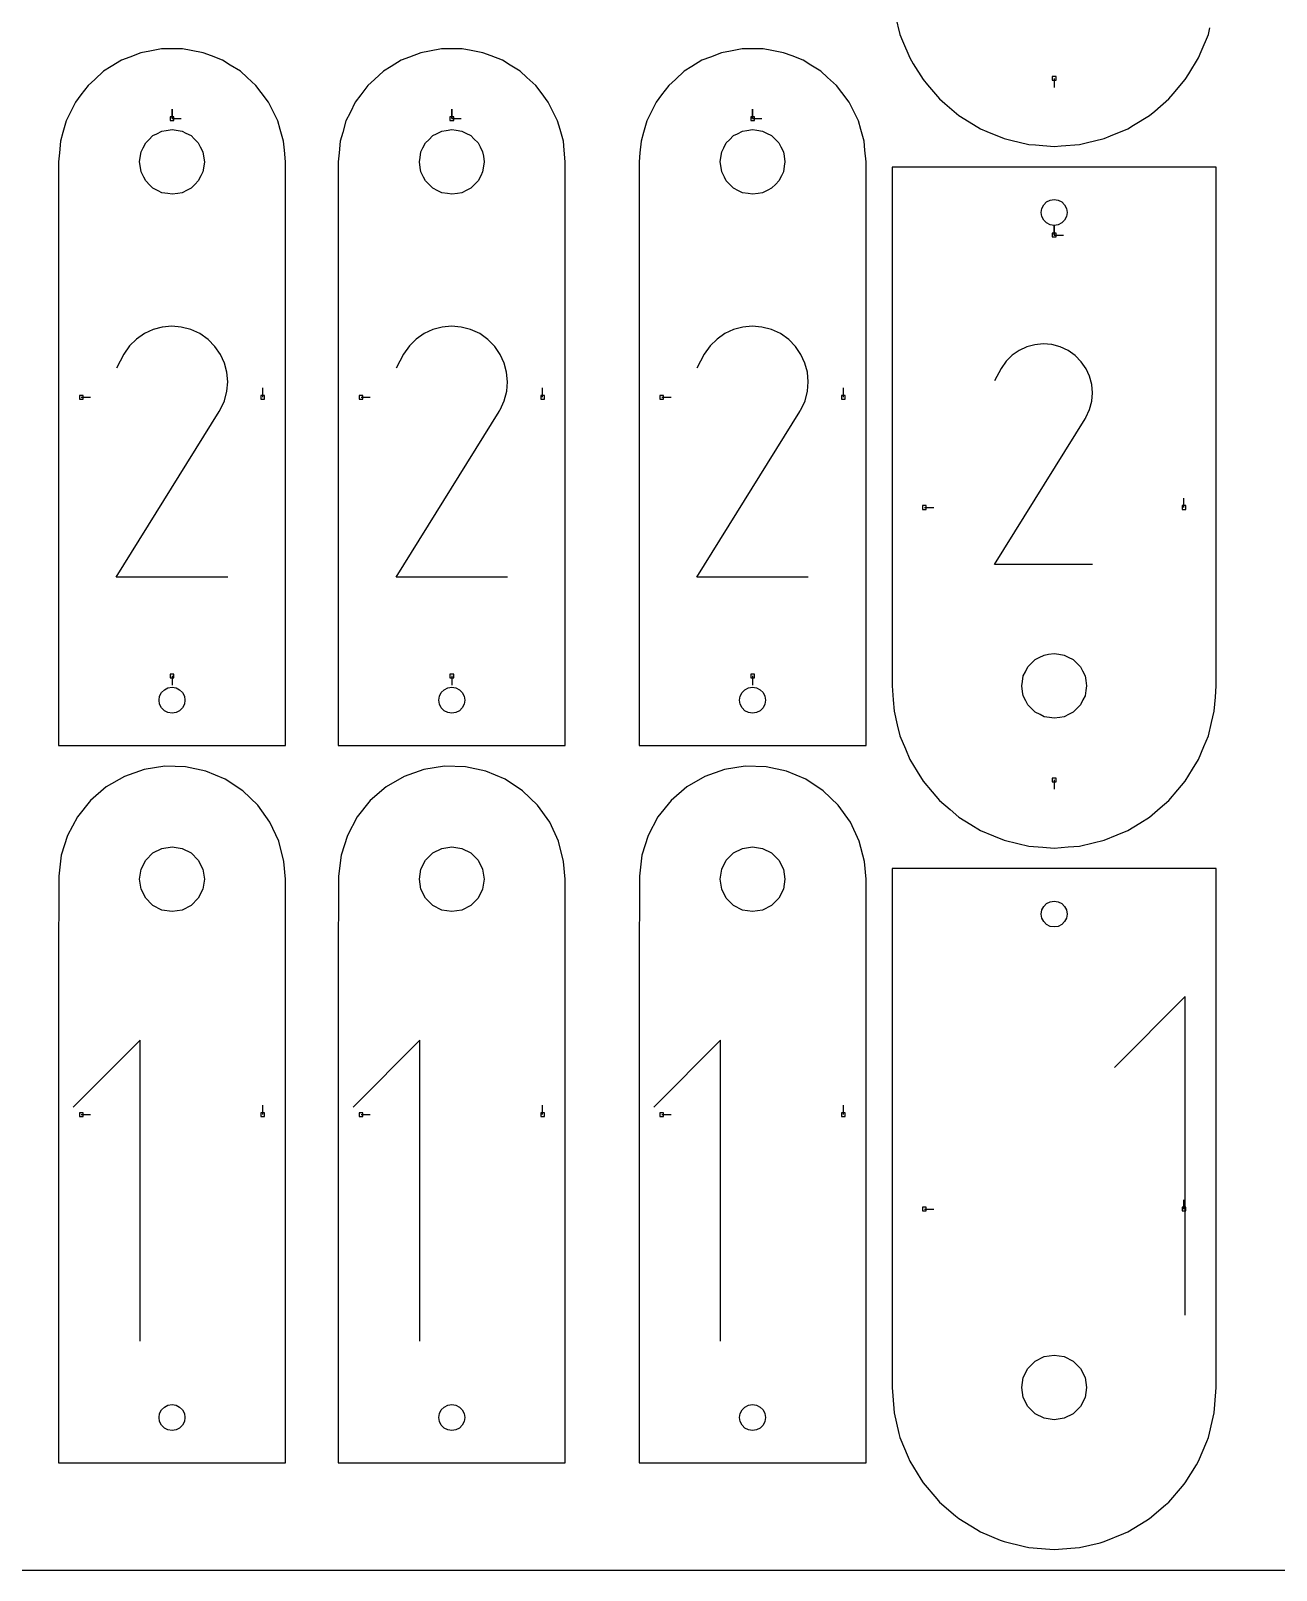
# Model space of a CAD drawing. Extents: x 0 to 800, y 0 to 1000.
# Drawn here: x 386.2 to 578.2, y 0 to 237.4 of the extents above; entities that cross this region are included whole.
import ezdxf

# ---------------------------------------------------------------- set-up
doc = ezdxf.new("R2010")
doc.units = 0
doc.header["$MEASUREMENT"] = 0
for name, color, linetype in [('annotation', 7, 'Continuous'), ('boundary', 7, 'Continuous'), ('frame', 7, 'Continuous'), ('hole', 7, 'Continuous')]:
    doc.layers.add(name, color=color, linetype=linetype)

msp = doc.modelspace()

# ---------------------------------------------------------------- linework, layer by layer
at = {"layer": 'annotation', "color": 1}
for p, q in [((543.965114, 230.028972), (543.965114, 228.600222)), ((407.934133, 223.827314), (407.934133, 225.256064)), ((407.934133, 223.827314), (407.934133, 225.256064)), ((407.934133, 225.256064), (407.934133, 223.827314)), ((407.934133, 223.827314), (409.362883, 223.827314)), ((451.082099, 223.827314), (451.082099, 225.256064)), ((451.082099, 223.827314), (451.082099, 225.256064)), ((451.082099, 225.256064), (451.082099, 223.827314)), ((451.082099, 223.827314), (452.510849, 223.827314)), ((497.456081, 223.827314), (497.456081, 225.256064)), ((497.456081, 223.827314), (497.456081, 225.256064)), ((497.456081, 225.256064), (497.456081, 223.827314)), ((497.456081, 223.827314), (498.884831, 223.827314)), ((543.965114, 205.853972), (543.965114, 207.282722)), ((543.965114, 205.853972), (543.965114, 207.282722)), ((543.965114, 207.282722), (543.965114, 205.853972)), ((543.965114, 205.853972), (545.393864, 205.853972)), ((403.681606, 190.671452), (402.461604, 189.830171)), ((405.015098, 191.286055), (403.681606, 190.671452)), ((406.429419, 191.665494), (405.015098, 191.286055)), ((407.891911, 191.801285), (406.429419, 191.665494)), ((409.369914, 191.684945), (407.891911, 191.801285)), ((410.83077, 191.307988), (409.369914, 191.684945)), ((412.241817, 190.66193), (410.83077, 191.307988)), ((413.503848, 189.765767), (412.241817, 190.66193)), ((412.241817, 190.66193), (412.241817, 190.66193)), ((446.829572, 190.671452), (445.60957, 189.830171)), ((448.163064, 191.286055), (446.829572, 190.671452)), ((449.577385, 191.665494), (448.163064, 191.286055)), ((451.039877, 191.801285), (449.577385, 191.665494)), ((452.51788, 191.684945), (451.039877, 191.801285)), ((453.978736, 191.307988), (452.51788, 191.684945)), ((455.389783, 190.66193), (453.978736, 191.307988)), ((456.651814, 189.765767), (455.389783, 190.66193)), ((455.389783, 190.66193), (455.389783, 190.66193)), ((493.203554, 190.671452), (491.983552, 189.830171)), ((494.537046, 191.286055), (493.203554, 190.671452)), ((495.951367, 191.665494), (494.537046, 191.286055)), ((497.413859, 191.801285), (495.951367, 191.665494)), ((498.891862, 191.684945), (497.413859, 191.801285)), ((500.352718, 191.307988), (498.891862, 191.684945)), ((501.763765, 190.66193), (500.352718, 191.307988)), ((503.025796, 189.765767), (501.763765, 190.66193)), ((501.763765, 190.66193), (501.763765, 190.66193)), ((401.387751, 188.770694), (400.492705, 187.501506)), ((402.461604, 189.830171), (401.387751, 188.770694)), ((414.559043, 188.690376), (413.503848, 189.765767)), ((415.398019, 187.468717), (414.559043, 188.690376)), ((444.535717, 188.770694), (443.640671, 187.501506)), ((445.60957, 189.830171), (444.535717, 188.770694)), ((457.707009, 188.690376), (456.651814, 189.765767)), ((458.545985, 187.468717), (457.707009, 188.690376)), ((490.909699, 188.770694), (490.014653, 187.501506)), ((491.983552, 189.830171), (490.909699, 188.770694)), ((504.080991, 188.690376), (503.025796, 189.765767)), ((504.919967, 187.468717), (504.080991, 188.690376)), ((538.583459, 188.074897), (537.510247, 187.334838)), ((539.756506, 188.615551), (538.583459, 188.074897)), ((541.000657, 188.949336), (539.756506, 188.615551)), ((542.287183, 189.068789), (541.000657, 188.949336)), ((543.587354, 188.966446), (542.287183, 189.068789)), ((544.87244, 188.634845), (543.587354, 188.966446)), ((546.113712, 188.06652), (544.87244, 188.634845)), ((547.223896, 187.278183), (546.113712, 188.06652)), ((546.113712, 188.06652), (546.113712, 188.06652)), ((400.492705, 187.501506), (399.364849, 185.337962)), ((416.011394, 186.133748), (415.398019, 187.468717)), ((416.389785, 184.718429), (416.011394, 186.133748)), ((443.640671, 187.501506), (442.512815, 185.337962)), ((459.15936, 186.133748), (458.545985, 187.468717)), ((459.537751, 184.718429), (459.15936, 186.133748)), ((490.014653, 187.501506), (488.886797, 185.337962)), ((505.533342, 186.133748), (504.919967, 187.468717)), ((505.911733, 184.718429), (505.533342, 186.133748)), ((535.778245, 185.286356), (534.786091, 183.383128)), ((536.565599, 186.402836), (535.778245, 185.286356)), ((537.510247, 187.334838), (536.565599, 186.402836)), ((548.15213, 186.332182), (547.223896, 187.278183)), ((548.890161, 185.257512), (548.15213, 186.332182)), ((549.429735, 184.083166), (548.890161, 185.257512)), ((416.523809, 183.255717), (416.389785, 184.718429)), ((416.404085, 181.778572), (416.523809, 183.255717)), ((459.671775, 183.255717), (459.537751, 184.718429)), ((459.552051, 181.778572), (459.671775, 183.255717)), ((506.045757, 183.255717), (505.911733, 184.718429)), ((505.926033, 181.778572), (506.045757, 183.255717)), ((549.762599, 182.838137), (549.429735, 184.083166)), ((549.880497, 181.551418), (549.762599, 182.838137)), ((393.934132, 180.857178), (395.362882, 180.857177)), ((416.021229, 180.319953), (416.404085, 181.778572)), ((421.934134, 180.857178), (421.934134, 182.285928)), ((437.082098, 180.857178), (438.510848, 180.857177)), ((459.169195, 180.319953), (459.552051, 181.778572)), ((465.0821, 180.857178), (465.0821, 182.285928)), ((483.45608, 180.857178), (484.88483, 180.857177)), ((505.543177, 180.319953), (505.926033, 181.778572)), ((511.456082, 180.857178), (511.456082, 182.285928)), ((549.775178, 180.252002), (549.880497, 181.551418)), ((399.340594, 153.124924), (415.213052, 178.677545)), ((415.213052, 178.677545), (415.232027, 178.701025)), ((415.213052, 178.677545), (415.213052, 178.677545)), ((415.232027, 178.701025), (415.250223, 178.724704)), ((415.250223, 178.724704), (415.267761, 178.748783)), ((415.267761, 178.748783), (415.284759, 178.77346)), ((415.284759, 178.77346), (415.301338, 178.798936)), ((415.301338, 178.798936), (415.317618, 178.82541)), ((415.317618, 178.82541), (415.333718, 178.853082)), ((415.333718, 178.853082), (415.349758, 178.882152)), ((415.349758, 178.882152), (415.365859, 178.912818)), ((415.365859, 178.912818), (416.021229, 180.319953)), ((415.365859, 178.912818), (415.365859, 178.912818)), ((442.48856, 153.124924), (458.361018, 178.677545)), ((458.361018, 178.677545), (458.379993, 178.701025)), ((458.361018, 178.677545), (458.361018, 178.677545)), ((458.379993, 178.701025), (458.398189, 178.724704)), ((458.398189, 178.724704), (458.415727, 178.748783)), ((458.415727, 178.748783), (458.432725, 178.77346)), ((458.432725, 178.77346), (458.449304, 178.798936)), ((458.449304, 178.798936), (458.465584, 178.82541)), ((458.465584, 178.82541), (458.481684, 178.853082)), ((458.481684, 178.853082), (458.497724, 178.882152)), ((458.497724, 178.882152), (458.513825, 178.912818)), ((458.513825, 178.912818), (459.169195, 180.319953)), ((458.513825, 178.912818), (458.513825, 178.912818)), ((488.862542, 153.124924), (504.735, 178.677545)), ((504.735, 178.677545), (504.753975, 178.701025)), ((504.735, 178.677545), (504.735, 178.677545)), ((504.753975, 178.701025), (504.772171, 178.724704)), ((504.772171, 178.724704), (504.789709, 178.748783)), ((504.789709, 178.748783), (504.806707, 178.77346)), ((504.806707, 178.77346), (504.823286, 178.798936)), ((504.823286, 178.798936), (504.839566, 178.82541)), ((504.839566, 178.82541), (504.855666, 178.853082)), ((504.855666, 178.853082), (504.871706, 178.882152)), ((504.871706, 178.882152), (504.887807, 178.912818)), ((504.887807, 178.912818), (505.543177, 180.319953)), ((504.887807, 178.912818), (504.887807, 178.912818)), ((548.861871, 177.731053), (549.438387, 178.968883)), ((549.438387, 178.968883), (549.775178, 180.252002)), ((534.764754, 155.045941), (548.72745, 177.524088)), ((548.72745, 177.524088), (548.744142, 177.544743)), ((548.72745, 177.524088), (548.72745, 177.524088)), ((548.744142, 177.544743), (548.760148, 177.565573)), ((548.760148, 177.565573), (548.775576, 177.586754)), ((548.775576, 177.586754), (548.790529, 177.608463)), ((548.790529, 177.608463), (548.805113, 177.630873)), ((548.805113, 177.630873), (548.819434, 177.654162)), ((548.819434, 177.654162), (548.833597, 177.678505)), ((548.833597, 177.678505), (548.847708, 177.704077)), ((548.847708, 177.704077), (548.861871, 177.731053)), ((548.861871, 177.731053), (548.861871, 177.731053)), ((523.965113, 163.853973), (525.393863, 163.853973)), ((563.965115, 163.853973), (563.965115, 165.282723)), ((549.875361, 155.045941), (534.764754, 155.045941)), ((416.51797, 153.124924), (399.340594, 153.124924)), ((459.665936, 153.124924), (442.48856, 153.124924)), ((506.039918, 153.124924), (488.862542, 153.124924)), ((407.934133, 137.887041), (407.934133, 136.458291)), ((451.082099, 137.887041), (451.082099, 136.458291)), ((497.456081, 137.887041), (497.456081, 136.458291)), ((543.965114, 121.853973), (543.965114, 120.425223)), ((564.190364, 88.455376), (553.264821, 77.526751)), ((564.190364, 39.310463), (564.190364, 88.455376)), ((403.016668, 81.712209), (392.6986, 71.39123)), ((403.016668, 35.299821), (403.016668, 81.712209)), ((446.164634, 81.712209), (435.846566, 71.39123)), ((446.164634, 35.299821), (446.164634, 81.712209)), ((492.538616, 81.712209), (482.220548, 71.39123)), ((492.538616, 35.299821), (492.538616, 81.712209)), ((421.934134, 70.256837), (421.934134, 71.685586)), ((465.0821, 70.256837), (465.0821, 71.685586)), ((511.456082, 70.256837), (511.456082, 71.685586)), ((393.934132, 70.256837), (395.362882, 70.256836)), ((437.082098, 70.256837), (438.510848, 70.256836)), ((483.45608, 70.256837), (484.88483, 70.256836)), ((563.965115, 55.678974), (563.965115, 57.107724)), ((523.965113, 55.678974), (525.393863, 55.678974))]:
    msp.add_line(p, q, dxfattribs=at)
at = {"layer": 'boundary', "color": 5}
for p, q in [((519.52017, 239.588176), (520.188702, 236.803548)), ((567.741527, 236.803548), (567.988792, 237.833479)), ((520.188702, 236.803548), (520.594039, 235.824976)), ((520.594039, 235.824976), (521.689951, 233.179208)), ((566.645615, 234.15778), (567.741527, 236.803548)), ((400.133712, 232.80986), (398.568671, 231.840827)), ((401.428579, 233.311493), (400.133712, 232.80986)), ((403.14503, 233.976449), (401.428579, 233.311493)), ((404.510025, 234.231611), (403.14503, 233.976449)), ((406.319437, 234.569848), (404.510025, 234.231611)), ((407.708076, 234.569848), (406.319437, 234.569848)), ((409.54883, 234.569848), (407.708076, 234.569848)), ((410.913825, 234.314686), (409.54883, 234.569848)), ((412.723237, 233.976449), (410.913825, 234.314686)), ((414.018103, 233.474816), (412.723237, 233.976449)), ((415.734555, 232.80986), (414.018103, 233.474816)), ((416.9152, 232.078835), (415.734555, 232.80986)), ((443.281678, 232.80986), (441.716637, 231.840827)), ((444.576545, 233.311493), (443.281678, 232.80986)), ((446.292996, 233.976449), (444.576545, 233.311493)), ((447.657991, 234.231611), (446.292996, 233.976449)), ((449.467403, 234.569848), (447.657991, 234.231611)), ((450.856042, 234.569848), (449.467403, 234.569848)), ((452.696796, 234.569848), (450.856042, 234.569848)), ((454.061791, 234.314686), (452.696796, 234.569848)), ((455.871203, 233.976449), (454.061791, 234.314686)), ((457.166069, 233.474816), (455.871203, 233.976449)), ((458.882521, 232.80986), (457.166069, 233.474816)), ((460.063166, 232.078835), (458.882521, 232.80986)), ((489.65566, 232.80986), (488.090619, 231.840827)), ((490.950527, 233.311493), (489.65566, 232.80986)), ((492.666978, 233.976449), (490.950527, 233.311493)), ((494.031973, 234.231611), (492.666978, 233.976449)), ((495.841385, 234.569848), (494.031973, 234.231611)), ((497.230024, 234.569848), (495.841385, 234.569848)), ((499.070778, 234.569848), (497.230024, 234.569848)), ((500.435773, 234.314686), (499.070778, 234.569848)), ((502.245185, 233.976449), (500.435773, 234.314686)), ((503.540051, 233.474816), (502.245185, 233.976449)), ((505.256503, 232.80986), (503.540051, 233.474816)), ((506.437148, 232.078835), (505.256503, 232.80986)), ((521.689951, 233.179208), (522.243381, 232.276094)), ((564.743971, 230.737456), (566.240278, 233.179208)), ((566.240278, 233.179208), (566.645615, 234.15778)), ((397.388027, 231.109803), (396.027692, 229.869695)), ((398.568671, 231.840827), (397.388027, 231.109803)), ((418.480242, 231.109803), (416.9152, 232.078835)), ((419.506457, 230.174283), (418.480242, 231.109803)), ((440.535993, 231.109803), (439.175658, 229.869695)), ((441.716637, 231.840827), (440.535993, 231.109803)), ((461.628208, 231.109803), (460.063166, 232.078835)), ((462.654423, 230.174283), (461.628208, 231.109803)), ((486.909975, 231.109803), (485.54964, 229.869695)), ((488.090619, 231.840827), (486.909975, 231.109803)), ((508.00219, 231.109803), (506.437148, 232.078835)), ((509.028405, 230.174283), (508.00219, 231.109803)), ((522.243381, 232.276094), (523.73969, 229.834342)), ((564.190543, 229.834342), (564.743971, 230.737456)), ((395.001475, 228.934176), (393.892174, 227.465223)), ((396.027692, 229.869695), (395.001475, 228.934176)), ((420.86679, 228.934176), (419.506457, 230.174283)), ((421.703632, 227.826018), (420.86679, 228.934176)), ((438.149441, 228.934176), (437.04014, 227.465223)), ((439.175658, 229.869695), (438.149441, 228.934176)), ((464.014756, 228.934176), (462.654423, 230.174283)), ((464.851598, 227.826018), (464.014756, 228.934176)), ((484.523423, 228.934176), (483.414122, 227.465223)), ((485.54964, 229.869695), (484.523423, 228.934176)), ((510.388738, 228.934176), (509.028405, 230.174283)), ((511.22558, 227.826018), (510.388738, 228.934176)), ((523.73969, 229.834342), (524.427584, 229.028921)), ((524.427584, 229.028921), (526.287445, 226.851303)), ((562.330679, 227.656723), (564.190543, 229.834342)), ((393.055332, 226.357065), (392.234837, 224.709288)), ((393.892174, 227.465223), (393.055332, 226.357065)), ((422.812933, 226.357065), (421.703632, 227.826018)), ((423.431904, 225.114006), (422.812933, 226.357065)), ((436.203298, 226.357065), (435.382803, 224.709288)), ((437.04014, 227.465223), (436.203298, 226.357065)), ((465.960899, 226.357065), (464.851598, 227.826018)), ((466.57987, 225.114006), (465.960899, 226.357065)), ((482.57728, 226.357065), (481.756785, 224.709288)), ((483.414122, 227.465223), (482.57728, 226.357065)), ((512.334881, 226.357065), (511.22558, 227.826018)), ((512.953852, 225.114006), (512.334881, 226.357065)), ((526.287445, 226.851303), (527.092865, 226.163408)), ((527.092865, 226.163408), (529.270483, 224.303544)), ((559.465166, 224.991439), (561.642784, 226.851303)), ((561.642784, 226.851303), (562.330679, 227.656723)), ((391.615867, 223.466229), (391.112122, 221.695745)), ((392.234837, 224.709288), (391.615867, 223.466229)), ((424.2524, 223.466229), (423.431904, 225.114006)), ((424.632419, 222.130601), (424.2524, 223.466229)), ((434.763833, 223.466229), (434.260088, 221.695745)), ((435.382803, 224.709288), (434.763833, 223.466229)), ((467.400366, 223.466229), (466.57987, 225.114006)), ((467.780385, 222.130601), (467.400366, 223.466229)), ((481.137815, 223.466229), (480.63407, 221.695745)), ((481.756785, 224.709288), (481.137815, 223.466229)), ((513.774348, 223.466229), (512.953852, 225.114006)), ((514.154367, 222.130601), (513.774348, 223.466229)), ((529.270483, 224.303544), (530.173597, 223.750116)), ((530.173597, 223.750116), (532.615352, 222.253809)), ((556.217992, 222.807237), (558.659745, 224.303545)), ((558.659745, 224.303545), (559.465166, 224.991439)), ((391.112122, 221.695745), (390.732103, 220.360117)), ((425.136164, 220.360117), (424.632419, 222.130601)), ((434.260088, 221.695745), (433.880069, 220.360117)), ((468.28413, 220.360117), (467.780385, 222.130601)), ((480.63407, 221.695745), (480.254051, 220.360117)), ((514.658112, 220.360117), (514.154367, 222.130601)), ((532.615352, 222.253809), (533.593923, 221.848472)), ((533.593923, 221.848472), (536.23969, 220.752559)), ((536.23969, 220.752559), (537.269622, 220.505295)), ((548.905909, 220.08403), (551.69054, 220.752559)), ((551.69054, 220.752559), (552.669111, 221.157897)), ((552.669111, 221.157897), (555.314878, 222.253809)), ((555.314878, 222.253809), (556.217992, 222.807237)), ((390.56226, 218.527217), (390.434132, 217.144504)), ((390.732103, 220.360117), (390.56226, 218.527217)), ((425.264291, 218.977403), (425.136164, 220.360117)), ((425.434134, 217.144504), (425.264291, 218.977403)), ((433.710226, 218.527217), (433.582098, 217.144504)), ((433.880069, 220.360117), (433.710226, 218.527217)), ((468.412257, 218.977403), (468.28413, 220.360117)), ((468.5821, 217.144504), (468.412257, 218.977403)), ((480.084208, 218.527217), (479.95608, 217.144504)), ((480.254051, 220.360117), (480.084208, 218.527217)), ((514.786239, 218.977403), (514.658112, 220.360117)), ((514.956082, 217.144504), (514.786239, 218.977403)), ((537.269622, 220.505295), (540.054253, 219.836766)), ((540.054253, 219.836766), (541.110186, 219.753662)), ((541.110186, 219.753662), (543.965115, 219.528972)), ((543.965115, 219.528972), (545.021047, 219.612076)), ((545.021047, 219.612076), (547.875976, 219.836766)), ((547.875976, 219.836766), (548.905909, 220.08403)), ((390.434132, 217.144504), (390.434132, 178.444505)), ((425.434134, 178.444505), (425.434134, 217.144504)), ((433.582098, 217.144504), (433.582098, 178.444505)), ((468.5821, 178.444505), (468.5821, 217.144504)), ((479.95608, 217.144504), (479.95608, 178.444505)), ((514.956082, 178.444505), (514.956082, 217.144504)), ((520.652613, 216.353972), (518.965113, 216.353972)), ((518.965113, 216.353972), (518.965113, 191.603971)), ((522.340114, 216.353972), (520.652613, 216.353972)), ((549.840114, 216.353972), (522.340114, 216.353972)), ((565.590115, 216.353972), (549.840114, 216.353972)), ((568.965115, 216.353972), (565.590115, 216.353972)), ((568.965115, 191.603971), (568.965115, 216.353972)), ((518.965113, 191.603971), (518.965113, 147.603972)), ((568.965115, 147.603972), (568.965115, 191.603971)), ((390.434132, 178.444505), (390.434132, 127.144507)), ((425.434133, 127.144507), (425.434134, 178.444505)), ((433.582098, 178.444505), (433.582098, 127.144507)), ((468.582099, 127.144507), (468.5821, 178.444505)), ((479.95608, 178.444505), (479.95608, 127.144507)), ((514.956081, 127.144507), (514.956082, 178.444505)), ((518.965113, 147.603972), (518.965113, 136.353971)), ((568.965115, 136.353971), (568.965115, 147.603972)), ((518.965113, 136.353971), (519.134399, 134.202997)), ((568.826609, 134.594083), (568.965115, 136.353971)), ((519.134399, 134.202997), (519.272905, 132.443109)), ((568.657323, 132.443109), (568.826609, 134.594083)), ((519.272905, 132.443109), (519.776593, 130.345101)), ((567.741527, 128.628549), (568.245215, 130.726557)), ((568.245215, 130.726557), (568.657323, 132.443109)), ((519.776593, 130.345101), (520.188702, 128.628549)), ((520.188702, 128.628549), (521.014389, 126.635162)), ((567.065965, 126.997596), (567.741527, 128.628549)), ((390.434132, 127.144507), (410.384133, 127.144507)), ((410.384133, 127.144507), (425.434133, 127.144507)), ((433.582098, 127.144507), (453.532099, 127.144507)), ((453.532099, 127.144507), (468.582099, 127.144507)), ((479.95608, 127.144507), (499.906081, 127.144507)), ((499.906081, 127.144507), (514.956081, 127.144507)), ((521.014389, 126.635162), (521.689951, 125.004209)), ((566.240278, 125.004209), (567.065965, 126.997596)), ((403.621191, 123.465118), (400.58541, 122.384507)), ((406.803846, 123.969507), (403.621191, 123.465118)), ((410.024991, 123.880497), (406.803846, 123.969507)), ((413.174934, 123.20112), (410.024991, 123.880497)), ((446.769157, 123.465118), (443.733376, 122.384507)), ((449.951812, 123.969507), (446.769157, 123.465118)), ((453.172957, 123.880497), (449.951812, 123.969507)), ((456.3229, 123.20112), (453.172957, 123.880497)), ((493.143139, 123.465118), (490.107358, 122.384507)), ((496.325794, 123.969507), (493.143139, 123.465118)), ((499.546939, 123.880497), (496.325794, 123.969507)), ((502.696882, 123.20112), (499.546939, 123.880497)), ((521.689951, 125.004209), (522.817307, 123.164533)), ((564.190543, 121.659343), (565.317897, 123.49902)), ((565.317897, 123.49902), (566.240278, 125.004209)), ((400.58541, 122.384507), (397.799879, 120.76447)), ((416.146407, 121.95451), (413.174934, 123.20112)), ((418.838224, 120.183118), (416.146407, 121.95451)), ((443.733376, 122.384507), (440.947845, 120.76447)), ((459.294373, 121.95451), (456.3229, 123.20112)), ((461.98619, 120.183118), (459.294373, 121.95451)), ((490.107358, 122.384507), (487.321827, 120.76447)), ((505.668355, 121.95451), (502.696882, 123.20112)), ((508.360172, 120.183118), (505.668355, 121.95451)), ((522.817307, 123.164533), (523.73969, 121.659343)), ((523.73969, 121.659343), (525.140955, 120.018672)), ((563.044051, 120.316976), (564.190543, 121.659343)), ((397.799879, 120.76447), (395.359458, 118.660179)), ((421.158712, 117.947268), (418.838224, 120.183118)), ((440.947845, 120.76447), (438.507424, 118.660179)), ((464.306678, 117.947268), (461.98619, 120.183118)), ((487.321827, 120.76447), (484.881406, 118.660179)), ((510.68066, 117.947268), (508.360172, 120.183118)), ((525.140955, 120.018672), (526.287445, 118.676304)), ((561.642784, 118.676304), (563.044051, 120.316976)), ((395.359458, 118.660179), (393.347254, 116.143291)), ((423.028853, 115.323099), (421.158712, 117.947268)), ((438.507424, 118.660179), (436.49522, 116.143291)), ((466.176819, 115.323099), (464.306678, 117.947268)), ((484.881406, 118.660179), (482.869202, 116.143291)), ((512.550801, 115.323099), (510.68066, 117.947268)), ((526.287445, 118.676304), (527.928116, 117.275037)), ((527.928116, 117.275037), (529.270483, 116.128546)), ((558.659745, 116.128546), (560.300417, 117.529813)), ((560.300417, 117.529813), (561.642784, 118.676304)), ((393.347254, 116.143291), (391.831787, 113.299513)), ((424.384965, 112.399971), (423.028853, 115.323099)), ((436.49522, 116.143291), (434.979753, 113.299513)), ((467.532931, 112.399971), (466.176819, 115.323099)), ((482.869202, 116.143291), (481.353735, 113.299513)), ((513.906913, 112.399971), (512.550801, 115.323099)), ((529.270483, 116.128546), (531.110161, 115.001191)), ((531.110161, 115.001191), (532.615352, 114.07881)), ((532.615352, 114.07881), (534.608738, 113.253123)), ((553.683926, 113.403248), (555.314878, 114.07881)), ((555.314878, 114.07881), (557.154555, 115.206165)), ((557.154555, 115.206165), (558.659745, 116.128546)), ((391.831787, 113.299513), (390.864668, 110.225693)), ((425.180859, 109.277434), (424.384965, 112.399971)), ((434.979753, 113.299513), (434.012634, 110.225693)), ((468.328825, 109.277434), (467.532931, 112.399971)), ((481.353735, 113.299513), (480.386616, 110.225693)), ((514.702807, 109.277434), (513.906913, 112.399971)), ((534.608738, 113.253123), (536.23969, 112.577561)), ((536.23969, 112.577561), (538.3377, 112.073874)), ((538.3377, 112.073874), (540.054253, 111.661767)), ((540.054253, 111.661767), (542.205227, 111.492481)), ((546.116089, 111.52326), (547.875976, 111.661767)), ((547.875976, 111.661767), (549.973986, 112.165454)), ((549.973986, 112.165454), (551.69054, 112.577561)), ((551.69054, 112.577561), (553.683926, 113.403248)), ((390.864668, 110.225693), (390.478828, 107.026505)), ((425.434134, 106.544162), (425.180859, 109.277434)), ((434.012634, 110.225693), (433.626794, 107.026505)), ((468.5821, 106.544162), (468.328825, 109.277434)), ((480.386616, 110.225693), (480.000776, 107.026505)), ((514.956082, 106.544162), (514.702807, 109.277434)), ((542.205227, 111.492481), (543.965115, 111.353974)), ((543.965115, 111.353974), (546.116089, 111.52326)), ((390.478828, 107.026505), (390.434132, 93.044164)), ((433.626794, 107.026505), (433.582098, 93.044164)), ((480.000776, 107.026505), (479.95608, 93.044164)), ((519.602613, 108.178973), (518.965113, 108.178973)), ((518.965113, 108.178973), (518.965113, 98.828972)), ((520.240114, 108.178974), (519.602613, 108.178973)), ((561.740113, 108.178974), (520.240114, 108.178974)), ((567.690115, 108.178973), (561.740113, 108.178974)), ((568.965115, 108.178974), (567.690115, 108.178973)), ((568.965115, 98.828972), (568.965115, 108.178974)), ((425.434134, 93.044164), (425.434134, 106.544162)), ((468.5821, 93.044164), (468.5821, 106.544162)), ((514.956082, 93.044164), (514.956082, 106.544162)), ((518.965113, 98.828972), (518.965113, 32.428973)), ((568.965115, 32.428973), (568.965115, 98.828972)), ((390.434132, 93.044164), (390.434132, 16.544166)), ((425.434133, 16.544166), (425.434134, 93.044164)), ((433.582098, 93.044164), (433.582098, 16.544166)), ((468.582099, 16.544166), (468.5821, 93.044164)), ((479.95608, 93.044164), (479.95608, 16.544166)), ((514.956081, 16.544166), (514.956082, 93.044164)), ((518.965113, 32.428973), (518.965113, 28.178972)), ((568.965115, 28.178972), (568.965115, 32.428973)), ((518.965113, 28.178972), (519.220581, 24.932957)), ((568.657323, 24.26811), (568.91279, 27.514126)), ((568.91279, 27.514126), (568.965115, 28.178972)), ((519.220581, 24.932957), (519.272905, 24.26811)), ((519.272905, 24.26811), (520.033016, 21.102026)), ((568.501637, 23.619635), (568.657323, 24.26811)), ((567.741527, 20.453551), (568.501637, 23.619635)), ((520.033016, 21.102026), (520.188702, 20.453551)), ((520.188702, 20.453551), (521.434739, 17.445349)), ((566.240278, 16.829211), (567.486314, 19.837413)), ((567.486314, 19.837413), (567.741527, 20.453551)), ((521.434739, 17.445349), (521.689951, 16.829211)), ((521.689951, 16.829211), (523.391234, 14.052972)), ((565.891823, 16.260584), (566.240278, 16.829211)), ((390.434132, 16.544166), (420.184134, 16.544166)), ((420.184134, 16.544166), (425.434133, 16.544166)), ((433.582098, 16.544166), (463.3321, 16.544166)), ((463.3321, 16.544166), (468.582099, 16.544166)), ((479.95608, 16.544166), (509.706082, 16.544166)), ((509.706082, 16.544166), (514.956081, 16.544166)), ((564.190543, 13.484345), (565.891823, 16.260584)), ((523.391234, 14.052972), (523.73969, 13.484345)), ((523.73969, 13.484345), (525.854327, 11.008422)), ((561.642784, 10.501305), (563.757424, 12.977228)), ((563.757424, 12.977228), (564.190543, 13.484345)), ((525.854327, 11.008422), (526.287445, 10.501306)), ((526.287445, 10.501306), (528.763366, 8.386666)), ((558.659745, 7.953547), (561.135668, 10.068187)), ((561.135668, 10.068187), (561.642784, 10.501305)), ((528.763366, 8.386666), (529.270483, 7.953547)), ((529.270483, 7.953547), (532.046724, 6.252267)), ((555.314878, 5.903812), (558.091118, 7.605092)), ((558.091118, 7.605092), (558.659745, 7.953547)), ((532.046724, 6.252267), (532.615352, 5.903812)), ((532.615352, 5.903812), (535.623552, 4.657775)), ((551.69054, 4.402562), (554.69874, 5.648599)), ((554.69874, 5.648599), (555.314878, 5.903812)), ((535.623552, 4.657775), (536.23969, 4.402562)), ((536.23969, 4.402562), (539.405777, 3.642454)), ((539.405777, 3.642454), (540.054253, 3.486769)), ((540.054253, 3.486769), (543.300268, 3.2313)), ((543.300268, 3.2313), (543.965115, 3.178975)), ((543.965115, 3.178975), (547.21113, 3.434444)), ((547.21113, 3.434444), (547.875976, 3.486769)), ((547.875976, 3.486769), (551.042064, 4.246877)), ((551.042064, 4.246877), (551.69054, 4.402562))]:
    msp.add_line(p, q, dxfattribs=at)
at = {"layer": 'frame', "color": 5}
msp.add_line((0, 0), (800, 0), dxfattribs=at)
at = {"layer": 'hole', "color": 5}
for p, q in [((544.250864, 230.314722), (543.679364, 230.314722)), ((543.679364, 230.314722), (543.679364, 229.743222)), ((544.250864, 229.743222), (544.250864, 230.314722)), ((543.679364, 229.743222), (544.250864, 229.743222)), ((408.219883, 224.113064), (407.648383, 224.113064)), ((407.648383, 224.113064), (407.648383, 223.541564)), ((407.648383, 223.541564), (408.219883, 223.541564)), ((408.219883, 223.541564), (408.219883, 224.113064)), ((451.367849, 224.113064), (450.796349, 224.113064)), ((450.796349, 224.113064), (450.796349, 223.541564)), ((450.796349, 223.541564), (451.367849, 223.541564)), ((451.367849, 223.541564), (451.367849, 224.113064)), ((497.741831, 224.113064), (497.170331, 224.113064)), ((497.170331, 224.113064), (497.170331, 223.541564)), ((497.170331, 223.541564), (497.741831, 223.541564)), ((497.741831, 223.541564), (497.741831, 224.113064)), ((404.364697, 220.559077), (404.995206, 221.189587)), ((404.995206, 221.189587), (405.594558, 221.494972)), ((405.594558, 221.494972), (406.389048, 221.899785)), ((406.389048, 221.899785), (407.053434, 222.005014)), ((407.053434, 222.005014), (407.934133, 222.144504)), ((407.934133, 222.144504), (408.59852, 222.039275)), ((408.59852, 222.039275), (409.479219, 221.899785)), ((409.479219, 221.899785), (410.078571, 221.5944)), ((410.078571, 221.5944), (410.873061, 221.189587)), ((410.873061, 221.189587), (411.348709, 220.713939)), ((447.512663, 220.559077), (448.143172, 221.189587)), ((448.143172, 221.189587), (448.742524, 221.494972)), ((448.742524, 221.494972), (449.537014, 221.899785)), ((449.537014, 221.899785), (450.2014, 222.005014)), ((450.2014, 222.005014), (451.082099, 222.144504)), ((451.082099, 222.144504), (451.746486, 222.039275)), ((451.746486, 222.039275), (452.627185, 221.899785)), ((452.627185, 221.899785), (453.226537, 221.5944)), ((453.226537, 221.5944), (454.021027, 221.189587)), ((454.021027, 221.189587), (454.496675, 220.713939)), ((493.886645, 220.559077), (494.517154, 221.189587)), ((494.517154, 221.189587), (495.116506, 221.494972)), ((495.116506, 221.494972), (495.910996, 221.899785)), ((495.910996, 221.899785), (496.575382, 222.005014)), ((496.575382, 222.005014), (497.456081, 222.144504)), ((497.456081, 222.144504), (498.120468, 222.039275)), ((498.120468, 222.039275), (499.001167, 221.899785)), ((499.001167, 221.899785), (499.600519, 221.5944)), ((499.600519, 221.5944), (500.395009, 221.189587)), ((500.395009, 221.189587), (500.870657, 220.713939)), ((403.039362, 217.808889), (403.178851, 218.689585)), ((403.178851, 218.689585), (403.484236, 219.288938)), ((403.484236, 219.288938), (403.889049, 220.083429)), ((403.889049, 220.083429), (404.364697, 220.559077)), ((411.348709, 220.713939), (411.97922, 220.083429)), ((411.97922, 220.083429), (412.284605, 219.484076)), ((412.284605, 219.484076), (412.689417, 218.689585)), ((412.689417, 218.689585), (412.794645, 218.0252)), ((446.187328, 217.808889), (446.326817, 218.689585)), ((446.326817, 218.689585), (446.632202, 219.288938)), ((446.632202, 219.288938), (447.037015, 220.083429)), ((447.037015, 220.083429), (447.512663, 220.559077)), ((454.496675, 220.713939), (455.127186, 220.083429)), ((455.127186, 220.083429), (455.432571, 219.484076)), ((455.432571, 219.484076), (455.837383, 218.689585)), ((455.837383, 218.689585), (455.942611, 218.0252)), ((492.56131, 217.808889), (492.700799, 218.689585)), ((492.700799, 218.689585), (493.006184, 219.288938)), ((493.006184, 219.288938), (493.410997, 220.083429)), ((493.410997, 220.083429), (493.886645, 220.559077)), ((500.870657, 220.713939), (501.501168, 220.083429)), ((501.501168, 220.083429), (501.806553, 219.484076)), ((501.806553, 219.484076), (502.211365, 218.689585)), ((502.211365, 218.689585), (502.316593, 218.0252)), ((402.934133, 217.144504), (403.039362, 217.808889)), ((403.073622, 216.263805), (402.934133, 217.144504)), ((403.178851, 215.599419), (403.073622, 216.263805)), ((412.828906, 216.480117), (412.689417, 215.599419)), ((412.794645, 218.0252), (412.934134, 217.144503)), ((412.934134, 217.144503), (412.828906, 216.480117)), ((446.082099, 217.144504), (446.187328, 217.808889)), ((446.221588, 216.263805), (446.082099, 217.144504)), ((446.326817, 215.599419), (446.221588, 216.263805)), ((455.976872, 216.480117), (455.837383, 215.599419)), ((455.942611, 218.0252), (456.0821, 217.144503)), ((456.0821, 217.144503), (455.976872, 216.480117)), ((492.456081, 217.144504), (492.56131, 217.808889)), ((492.59557, 216.263805), (492.456081, 217.144504)), ((492.700799, 215.599419), (492.59557, 216.263805)), ((502.350854, 216.480117), (502.211365, 215.599419)), ((502.316593, 218.0252), (502.456082, 217.144503)), ((502.456082, 217.144503), (502.350854, 216.480117)), ((403.583664, 214.804928), (403.178851, 215.599419)), ((403.889049, 214.205575), (403.583664, 214.804928)), ((404.519559, 213.575065), (403.889049, 214.205575)), ((411.503571, 213.729927), (410.873061, 213.099417)), ((411.97922, 214.205575), (411.503571, 213.729927)), ((412.384032, 215.000066), (411.97922, 214.205575)), ((412.689417, 215.599419), (412.384032, 215.000066)), ((446.73163, 214.804928), (446.326817, 215.599419)), ((447.037015, 214.205575), (446.73163, 214.804928)), ((447.667525, 213.575065), (447.037015, 214.205575)), ((454.651537, 213.729927), (454.021027, 213.099417)), ((455.127186, 214.205575), (454.651537, 213.729927)), ((455.531998, 215.000066), (455.127186, 214.205575)), ((455.837383, 215.599419), (455.531998, 215.000066)), ((493.105612, 214.804928), (492.700799, 215.599419)), ((493.410997, 214.205575), (493.105612, 214.804928)), ((494.041507, 213.575065), (493.410997, 214.205575)), ((501.025519, 213.729927), (500.395009, 213.099417)), ((501.501168, 214.205575), (501.025519, 213.729927)), ((501.90598, 215.000066), (501.501168, 214.205575)), ((502.211365, 215.599419), (501.90598, 215.000066)), ((404.995206, 213.099417), (404.519559, 213.575065)), ((405.789696, 212.694604), (404.995206, 213.099417)), ((406.389048, 212.389219), (405.789696, 212.694604)), ((407.269746, 212.249731), (406.389048, 212.389219)), ((407.934133, 212.144503), (407.269746, 212.249731)), ((408.814832, 212.283991), (407.934133, 212.144503)), ((409.479219, 212.389219), (408.814832, 212.283991)), ((410.273709, 212.794032), (409.479219, 212.389219)), ((410.873061, 213.099417), (410.273709, 212.794032)), ((448.143172, 213.099417), (447.667525, 213.575065)), ((448.937662, 212.694604), (448.143172, 213.099417)), ((449.537014, 212.389219), (448.937662, 212.694604)), ((450.417712, 212.249731), (449.537014, 212.389219)), ((451.082099, 212.144503), (450.417712, 212.249731)), ((451.962798, 212.283991), (451.082099, 212.144503)), ((452.627185, 212.389219), (451.962798, 212.283991)), ((453.421675, 212.794032), (452.627185, 212.389219)), ((454.021027, 213.099417), (453.421675, 212.794032)), ((494.517154, 213.099417), (494.041507, 213.575065)), ((495.311644, 212.694604), (494.517154, 213.099417)), ((495.910996, 212.389219), (495.311644, 212.694604)), ((496.791694, 212.249731), (495.910996, 212.389219)), ((497.456081, 212.144503), (496.791694, 212.249731)), ((498.33678, 212.283991), (497.456081, 212.144503)), ((499.001167, 212.389219), (498.33678, 212.283991)), ((499.795657, 212.794032), (499.001167, 212.389219)), ((500.395009, 213.099417), (499.795657, 212.794032)), ((542.789544, 210.972009), (543.347081, 211.256088)), ((543.347081, 211.256088), (543.965115, 211.353974)), ((543.965115, 211.353974), (544.58315, 211.256088)), ((544.58315, 211.256088), (545.140686, 210.972009)), ((541.965115, 209.353975), (542.063002, 209.972006)), ((542.063002, 208.735941), (541.965115, 209.353975)), ((542.063002, 209.972006), (542.34708, 210.529546)), ((542.34708, 210.529546), (542.789544, 210.972009)), ((545.140686, 210.972009), (545.58315, 210.529546)), ((545.58315, 210.529546), (545.867227, 209.972006)), ((545.867227, 209.972006), (545.965115, 209.353975)), ((545.965115, 209.353975), (545.867227, 208.735941)), ((542.34708, 208.178402), (542.063002, 208.735941)), ((542.789544, 207.735942), (542.34708, 208.178402)), ((543.347081, 207.45186), (542.789544, 207.735942)), ((543.965115, 207.353976), (543.347081, 207.45186)), ((544.58315, 207.45186), (543.965115, 207.353976)), ((545.140686, 207.735942), (544.58315, 207.45186)), ((545.58315, 208.178402), (545.140686, 207.735942)), ((545.867227, 208.735941), (545.58315, 208.178402)), ((544.250864, 206.139722), (543.679364, 206.139722)), ((543.679364, 206.139722), (543.679364, 205.568222)), ((543.679364, 205.568222), (544.250864, 205.568222)), ((544.250864, 205.568222), (544.250864, 206.139722)), ((394.219882, 181.142928), (393.648382, 181.142928)), ((393.648382, 181.142928), (393.648382, 180.571428)), ((393.648382, 180.571428), (394.219882, 180.571428)), ((394.219882, 180.571428), (394.219882, 181.142928)), ((422.219884, 181.142928), (421.648384, 181.142928)), ((421.648384, 181.142928), (421.648384, 180.571428)), ((421.648384, 180.571428), (422.219884, 180.571428)), ((422.219884, 180.571428), (422.219884, 181.142928)), ((437.367848, 181.142928), (436.796348, 181.142928)), ((436.796348, 181.142928), (436.796348, 180.571428)), ((436.796348, 180.571428), (437.367848, 180.571428)), ((437.367848, 180.571428), (437.367848, 181.142928)), ((465.36785, 181.142928), (464.79635, 181.142928)), ((464.79635, 181.142928), (464.79635, 180.571428)), ((464.79635, 180.571428), (465.36785, 180.571428)), ((465.36785, 180.571428), (465.36785, 181.142928)), ((483.74183, 181.142928), (483.17033, 181.142928)), ((483.17033, 181.142928), (483.17033, 180.571428)), ((483.17033, 180.571428), (483.74183, 180.571428)), ((483.74183, 180.571428), (483.74183, 181.142928)), ((511.741832, 181.142928), (511.170332, 181.142928)), ((511.170332, 181.142928), (511.170332, 180.571428)), ((511.170332, 180.571428), (511.741832, 180.571428)), ((511.741832, 180.571428), (511.741832, 181.142928)), ((524.250863, 164.139723), (523.679363, 164.139723)), ((523.679363, 164.139723), (523.679363, 163.568223)), ((524.250863, 163.568223), (524.250863, 164.139723)), ((564.250865, 164.139723), (563.679365, 164.139723)), ((563.679365, 164.139723), (563.679365, 163.568223)), ((564.250865, 163.568223), (564.250865, 164.139723)), ((523.679363, 163.568223), (524.250863, 163.568223)), ((563.679365, 163.568223), (564.250865, 163.568223)), ((540.417802, 139.79067), (541.026188, 140.399058)), ((541.026188, 140.399058), (541.653417, 140.718647)), ((541.653417, 140.718647), (542.42003, 141.109255)), ((542.42003, 141.109255), (543.115318, 141.219378)), ((543.115318, 141.219378), (543.965115, 141.353972)), ((543.965115, 141.353972), (544.660403, 141.243849)), ((544.660403, 141.243849), (545.510201, 141.109255)), ((545.510201, 141.109255), (546.137429, 140.789666)), ((546.137429, 140.789666), (546.904041, 140.399058)), ((546.904041, 140.399058), (547.401813, 139.901286)), ((408.219883, 138.172791), (407.648383, 138.172791)), ((407.648383, 138.172791), (407.648383, 137.601291)), ((408.219883, 137.601291), (408.219883, 138.172791)), ((451.367849, 138.172791), (450.796349, 138.172791)), ((450.796349, 138.172791), (450.796349, 137.601291)), ((451.367849, 137.601291), (451.367849, 138.172791)), ((497.741831, 138.172791), (497.170331, 138.172791)), ((497.170331, 138.172791), (497.170331, 137.601291)), ((497.741831, 137.601291), (497.741831, 138.172791)), ((539.075238, 137.04926), (539.209832, 137.899059)), ((539.209832, 137.899059), (539.529422, 138.526286)), ((539.529422, 138.526286), (539.920031, 139.292898)), ((539.920031, 139.292898), (540.417802, 139.79067)), ((547.401813, 139.901286), (548.010201, 139.292898)), ((548.010201, 139.292898), (548.32979, 138.66567)), ((548.32979, 138.66567), (548.720398, 137.899059)), ((548.720398, 137.899059), (548.83052, 137.203769)), ((406.03202, 134.762538), (406.3161, 135.320071)), ((406.3161, 135.320071), (406.758562, 135.762534)), ((406.758562, 135.762534), (407.316099, 136.046619)), ((407.316099, 136.046619), (407.934133, 136.144503)), ((407.648383, 137.601291), (408.219883, 137.601291)), ((407.934133, 136.144503), (408.552168, 136.046619)), ((408.552168, 136.046619), (409.109706, 135.762534)), ((409.109706, 135.762534), (409.552167, 135.320071)), ((409.552167, 135.320071), (409.836247, 134.762538)), ((449.179986, 134.762538), (449.464066, 135.320071)), ((449.464066, 135.320071), (449.906528, 135.762534)), ((449.906528, 135.762534), (450.464065, 136.046619)), ((450.464065, 136.046619), (451.082099, 136.144503)), ((450.796349, 137.601291), (451.367849, 137.601291)), ((451.082099, 136.144503), (451.700134, 136.046619)), ((451.700134, 136.046619), (452.257672, 135.762534)), ((452.257672, 135.762534), (452.700133, 135.320071)), ((452.700133, 135.320071), (452.984213, 134.762538)), ((495.553968, 134.762538), (495.838048, 135.320071)), ((495.838048, 135.320071), (496.28051, 135.762534)), ((496.28051, 135.762534), (496.838047, 136.046619)), ((496.838047, 136.046619), (497.456081, 136.144503)), ((497.170331, 137.601291), (497.741831, 137.601291)), ((497.456081, 136.144503), (498.074116, 136.046619)), ((498.074116, 136.046619), (498.631654, 135.762534)), ((498.631654, 135.762534), (499.074115, 135.320071)), ((499.074115, 135.320071), (499.358195, 134.762538)), ((538.965115, 136.353971), (539.075238, 137.04926)), ((539.09971, 135.504174), (538.965115, 136.353971)), ((539.209832, 134.808886), (539.09971, 135.504174)), ((548.854992, 135.658683), (548.720398, 134.808886)), ((548.83052, 137.203769), (548.965114, 136.353971)), ((548.965114, 136.353971), (548.854992, 135.658683)), ((405.934134, 134.144504), (406.03202, 134.762538)), ((406.03202, 133.52647), (405.934134, 134.144504)), ((406.316099, 132.968937), (406.03202, 133.52647)), ((406.758561, 132.526473), (406.316099, 132.968937)), ((409.552167, 132.968937), (409.109706, 132.526473)), ((409.836247, 133.52647), (409.552167, 132.968937)), ((409.836247, 134.762538), (409.934134, 134.144504)), ((409.934134, 134.144504), (409.836247, 133.52647)), ((449.0821, 134.144504), (449.179986, 134.762538)), ((449.179986, 133.52647), (449.0821, 134.144504)), ((449.464065, 132.968937), (449.179986, 133.52647)), ((449.906527, 132.526473), (449.464065, 132.968937)), ((452.700133, 132.968937), (452.257672, 132.526473)), ((452.984213, 133.52647), (452.700133, 132.968937)), ((452.984213, 134.762538), (453.0821, 134.144504)), ((453.0821, 134.144504), (452.984213, 133.52647)), ((495.456082, 134.144504), (495.553968, 134.762538)), ((495.553968, 133.52647), (495.456082, 134.144504)), ((495.838047, 132.968937), (495.553968, 133.52647)), ((496.280509, 132.526473), (495.838047, 132.968937)), ((499.074115, 132.968937), (498.631654, 132.526473)), ((499.358195, 133.52647), (499.074115, 132.968937)), ((499.358195, 134.762538), (499.456082, 134.144504)), ((499.456082, 134.144504), (499.358195, 133.52647)), ((539.600441, 134.042274), (539.209832, 134.808886)), ((539.920031, 133.415045), (539.600441, 134.042274)), ((540.528417, 132.806658), (539.920031, 133.415045)), ((548.010201, 133.415045), (547.512429, 132.917274)), ((548.400809, 134.181658), (548.010201, 133.415045)), ((548.720398, 134.808886), (548.400809, 134.181658)), ((407.316099, 132.242388), (406.758561, 132.526473)), ((407.934133, 132.144505), (407.316099, 132.242388)), ((408.552168, 132.242388), (407.934133, 132.144505)), ((409.109706, 132.526473), (408.552168, 132.242388)), ((450.464065, 132.242388), (449.906527, 132.526473)), ((451.082099, 132.144505), (450.464065, 132.242388)), ((451.700134, 132.242388), (451.082099, 132.144505)), ((452.257672, 132.526473), (451.700134, 132.242388)), ((496.838047, 132.242388), (496.280509, 132.526473)), ((497.456081, 132.144505), (496.838047, 132.242388)), ((498.074116, 132.242388), (497.456081, 132.144505)), ((498.631654, 132.526473), (498.074116, 132.242388)), ((541.026189, 132.308887), (540.528417, 132.806658)), ((541.792801, 131.918278), (541.026189, 132.308887)), ((542.42003, 131.598689), (541.792801, 131.918278)), ((543.269827, 131.464096), (542.42003, 131.598689)), ((543.965115, 131.353973), (543.269827, 131.464096)), ((544.814912, 131.488567), (543.965115, 131.353973)), ((545.510201, 131.598689), (544.814912, 131.488567)), ((546.276813, 131.989298), (545.510201, 131.598689)), ((546.904041, 132.308887), (546.276813, 131.989298)), ((547.512429, 132.917274), (546.904041, 132.308887)), ((544.250864, 122.139723), (543.679364, 122.139723)), ((543.679364, 122.139723), (543.679364, 121.568223)), ((543.679364, 121.568223), (544.250864, 121.568223)), ((544.250864, 121.568223), (544.250864, 122.139723)), ((403.178851, 108.089244), (403.889049, 109.483088)), ((403.889049, 109.483088), (404.995206, 110.589246)), ((404.995206, 110.589246), (406.389048, 111.299444)), ((406.389048, 111.299444), (407.934133, 111.544163)), ((407.934133, 111.544163), (409.479219, 111.299444)), ((409.479219, 111.299444), (410.873061, 110.589246)), ((410.873061, 110.589246), (411.97922, 109.483088)), ((411.97922, 109.483088), (412.689417, 108.089244)), ((446.326817, 108.089244), (447.037015, 109.483088)), ((447.037015, 109.483088), (448.143172, 110.589246)), ((448.143172, 110.589246), (449.537014, 111.299444)), ((449.537014, 111.299444), (451.082099, 111.544163)), ((451.082099, 111.544163), (452.627185, 111.299444)), ((452.627185, 111.299444), (454.021027, 110.589246)), ((454.021027, 110.589246), (455.127186, 109.483088)), ((455.127186, 109.483088), (455.837383, 108.089244)), ((492.700799, 108.089244), (493.410997, 109.483088)), ((493.410997, 109.483088), (494.517154, 110.589246)), ((494.517154, 110.589246), (495.910996, 111.299444)), ((495.910996, 111.299444), (497.456081, 111.544163)), ((497.456081, 111.544163), (499.001167, 111.299444)), ((499.001167, 111.299444), (500.395009, 110.589246)), ((500.395009, 110.589246), (501.501168, 109.483088)), ((501.501168, 109.483088), (502.211365, 108.089244)), ((402.934133, 106.544163), (403.178851, 108.089244)), ((412.689417, 108.089244), (412.934134, 106.544162)), ((446.082099, 106.544163), (446.326817, 108.089244)), ((455.837383, 108.089244), (456.0821, 106.544162)), ((492.456081, 106.544163), (492.700799, 108.089244)), ((502.211365, 108.089244), (502.456082, 106.544162)), ((403.178851, 104.999078), (402.934133, 106.544163)), ((403.889049, 103.605234), (403.178851, 104.999078)), ((412.689417, 104.999078), (411.97922, 103.605234)), ((412.934134, 106.544162), (412.689417, 104.999078)), ((446.326817, 104.999078), (446.082099, 106.544163)), ((447.037015, 103.605234), (446.326817, 104.999078)), ((455.837383, 104.999078), (455.127186, 103.605234)), ((456.0821, 106.544162), (455.837383, 104.999078)), ((492.700799, 104.999078), (492.456081, 106.544163)), ((493.410997, 103.605234), (492.700799, 104.999078)), ((502.211365, 104.999078), (501.501168, 103.605234)), ((502.456082, 106.544162), (502.211365, 104.999078)), ((404.829283, 102.664999), (403.889049, 103.605234)), ((404.995206, 102.499076), (404.829283, 102.664999)), ((406.389048, 101.788878), (404.995206, 102.499076)), ((410.873061, 102.499076), (409.479219, 101.788878)), ((411.97922, 103.605234), (410.873061, 102.499076)), ((447.977249, 102.664999), (447.037015, 103.605234)), ((448.143172, 102.499076), (447.977249, 102.664999)), ((449.537014, 101.788878), (448.143172, 102.499076)), ((454.021027, 102.499076), (452.627185, 101.788878)), ((455.127186, 103.605234), (454.021027, 102.499076)), ((494.351231, 102.664999), (493.410997, 103.605234)), ((494.517154, 102.499076), (494.351231, 102.664999)), ((495.910996, 101.788878), (494.517154, 102.499076)), ((500.395009, 102.499076), (499.001167, 101.788878)), ((501.501168, 103.605234), (500.395009, 102.499076)), ((542.063002, 101.797008), (542.34708, 102.354547)), ((542.34708, 102.354547), (542.789544, 102.79701)), ((542.789544, 102.79701), (543.347081, 103.081089)), ((543.347081, 103.081089), (543.965115, 103.178976)), ((543.965115, 103.178976), (544.58315, 103.081089)), ((544.58315, 103.081089), (545.140686, 102.79701)), ((545.140686, 102.79701), (545.58315, 102.354547)), ((545.58315, 102.354547), (545.867227, 101.797008)), ((407.934133, 101.544162), (406.389048, 101.788878)), ((409.479219, 101.788878), (407.934133, 101.544162)), ((451.082099, 101.544162), (449.537014, 101.788878)), ((452.627185, 101.788878), (451.082099, 101.544162)), ((497.456081, 101.544162), (495.910996, 101.788878)), ((499.001167, 101.788878), (497.456081, 101.544162)), ((541.965115, 101.178977), (542.063002, 101.797008)), ((542.063002, 100.560943), (541.965115, 101.178977)), ((542.34708, 100.003404), (542.063002, 100.560943)), ((542.789544, 99.560943), (542.34708, 100.003404)), ((545.58315, 100.003404), (545.140686, 99.560943)), ((545.867227, 100.560943), (545.58315, 100.003404)), ((545.867227, 101.797008), (545.965115, 101.178977)), ((545.965115, 101.178977), (545.867227, 100.560943)), ((543.347081, 99.276861), (542.789544, 99.560943)), ((543.965115, 99.178978), (543.347081, 99.276861)), ((544.58315, 99.276861), (543.965115, 99.178978)), ((545.140686, 99.560943), (544.58315, 99.276861)), ((394.219882, 70.542587), (393.648382, 70.542587)), ((393.648382, 70.542587), (393.648382, 69.971087)), ((393.648382, 69.971087), (394.219882, 69.971087)), ((394.219882, 69.971087), (394.219882, 70.542587)), ((422.219884, 70.542587), (421.648384, 70.542587)), ((421.648384, 70.542587), (421.648384, 69.971087)), ((421.648384, 69.971087), (422.219884, 69.971087)), ((422.219884, 69.971087), (422.219884, 70.542587)), ((437.367848, 70.542587), (436.796348, 70.542587)), ((436.796348, 70.542587), (436.796348, 69.971087)), ((436.796348, 69.971087), (437.367848, 69.971087)), ((437.367848, 69.971087), (437.367848, 70.542587)), ((465.36785, 70.542587), (464.79635, 70.542587)), ((464.79635, 70.542587), (464.79635, 69.971087)), ((464.79635, 69.971087), (465.36785, 69.971087)), ((465.36785, 69.971087), (465.36785, 70.542587)), ((483.74183, 70.542587), (483.17033, 70.542587)), ((483.17033, 70.542587), (483.17033, 69.971087)), ((483.17033, 69.971087), (483.74183, 69.971087)), ((483.74183, 69.971087), (483.74183, 70.542587)), ((511.741832, 70.542587), (511.170332, 70.542587)), ((511.170332, 70.542587), (511.170332, 69.971087)), ((511.170332, 69.971087), (511.741832, 69.971087)), ((511.741832, 69.971087), (511.741832, 70.542587)), ((524.250863, 55.964724), (523.679363, 55.964724)), ((523.679363, 55.964724), (523.679363, 55.393224)), ((523.679363, 55.393224), (524.250863, 55.393224)), ((524.250863, 55.393224), (524.250863, 55.964724)), ((564.250865, 55.964724), (563.679365, 55.964724)), ((563.679365, 55.964724), (563.679365, 55.393224)), ((563.679365, 55.393224), (564.250865, 55.393224)), ((564.250865, 55.393224), (564.250865, 55.964724)), ((539.209832, 29.72406), (539.920031, 31.117899)), ((539.920031, 31.117899), (541.026188, 32.224059)), ((541.026188, 32.224059), (542.42003, 32.934257)), ((542.42003, 32.934257), (543.965115, 33.178973)), ((543.965115, 33.178973), (545.510201, 32.934257)), ((545.510201, 32.934257), (546.904041, 32.224059)), ((546.904041, 32.224059), (548.010201, 31.117899)), ((548.010201, 31.117899), (548.720398, 29.72406)), ((538.965115, 28.178972), (539.209832, 29.72406)), ((548.720398, 29.72406), (548.965114, 28.178972)), ((539.209832, 26.633887), (538.965115, 28.178972)), ((539.920031, 25.240047), (539.209832, 26.633887)), ((548.720398, 26.633887), (548.010201, 25.240047)), ((548.965114, 28.178972), (548.720398, 26.633887)), ((405.934134, 23.544163), (406.03202, 24.162197)), ((406.03202, 24.162197), (406.3161, 24.71973)), ((406.3161, 24.71973), (406.758562, 25.162193)), ((406.758562, 25.162193), (407.316099, 25.446278)), ((407.316099, 25.446278), (407.934133, 25.544162)), ((407.934133, 25.544162), (408.552168, 25.446278)), ((408.552168, 25.446278), (409.109706, 25.162193)), ((409.109706, 25.162193), (409.552167, 24.71973)), ((409.552167, 24.71973), (409.836247, 24.162197)), ((409.836247, 24.162197), (409.934134, 23.544163)), ((449.0821, 23.544163), (449.179986, 24.162197)), ((449.179986, 24.162197), (449.464066, 24.71973)), ((449.464066, 24.71973), (449.906528, 25.162193)), ((449.906528, 25.162193), (450.464065, 25.446278)), ((450.464065, 25.446278), (451.082099, 25.544162)), ((451.082099, 25.544162), (451.700134, 25.446278)), ((451.700134, 25.446278), (452.257672, 25.162193)), ((452.257672, 25.162193), (452.700133, 24.71973)), ((452.700133, 24.71973), (452.984213, 24.162197)), ((452.984213, 24.162197), (453.0821, 23.544163)), ((495.456082, 23.544163), (495.553968, 24.162197)), ((495.553968, 24.162197), (495.838048, 24.71973)), ((495.838048, 24.71973), (496.28051, 25.162193)), ((496.28051, 25.162193), (496.838047, 25.446278)), ((496.838047, 25.446278), (497.456081, 25.544162)), ((497.456081, 25.544162), (498.074116, 25.446278)), ((498.074116, 25.446278), (498.631654, 25.162193)), ((498.631654, 25.162193), (499.074115, 24.71973)), ((499.074115, 24.71973), (499.358195, 24.162197)), ((499.358195, 24.162197), (499.456082, 23.544163)), ((540.838142, 24.321935), (539.920031, 25.240047)), ((541.026189, 24.133889), (540.838142, 24.321935)), ((542.42003, 23.423691), (541.026189, 24.133889)), ((546.904041, 24.133889), (545.510201, 23.423691)), ((548.010201, 25.240047), (546.904041, 24.133889)), ((406.03202, 22.926129), (405.934134, 23.544163)), ((406.316099, 22.368596), (406.03202, 22.926129)), ((406.758561, 21.926132), (406.316099, 22.368596)), ((407.316099, 21.642047), (406.758561, 21.926132)), ((407.934133, 21.544164), (407.316099, 21.642047)), ((408.552168, 21.642047), (407.934133, 21.544164)), ((409.109706, 21.926132), (408.552168, 21.642047)), ((409.552167, 22.368596), (409.109706, 21.926132)), ((409.836247, 22.926129), (409.552167, 22.368596)), ((409.934134, 23.544163), (409.836247, 22.926129)), ((449.179986, 22.926129), (449.0821, 23.544163)), ((449.464065, 22.368596), (449.179986, 22.926129)), ((449.906527, 21.926132), (449.464065, 22.368596)), ((450.464065, 21.642047), (449.906527, 21.926132)), ((451.082099, 21.544164), (450.464065, 21.642047)), ((451.700134, 21.642047), (451.082099, 21.544164)), ((452.257672, 21.926132), (451.700134, 21.642047)), ((452.700133, 22.368596), (452.257672, 21.926132)), ((452.984213, 22.926129), (452.700133, 22.368596)), ((453.0821, 23.544163), (452.984213, 22.926129)), ((495.553968, 22.926129), (495.456082, 23.544163)), ((495.838047, 22.368596), (495.553968, 22.926129)), ((496.280509, 21.926132), (495.838047, 22.368596)), ((496.838047, 21.642047), (496.280509, 21.926132)), ((497.456081, 21.544164), (496.838047, 21.642047)), ((498.074116, 21.642047), (497.456081, 21.544164)), ((498.631654, 21.926132), (498.074116, 21.642047)), ((499.074115, 22.368596), (498.631654, 21.926132)), ((499.358195, 22.926129), (499.074115, 22.368596)), ((499.456082, 23.544163), (499.358195, 22.926129)), ((543.965115, 23.178975), (542.42003, 23.423691)), ((545.510201, 23.423691), (543.965115, 23.178975))]:
    msp.add_line(p, q, dxfattribs=at)

doc.saveas('drawing.dxf')
